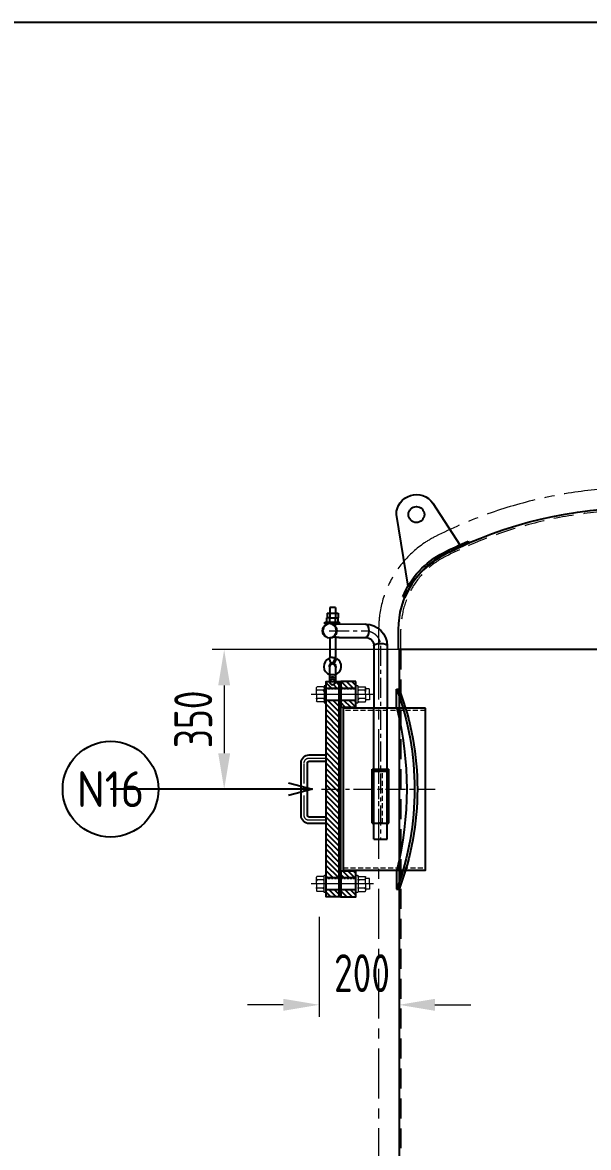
# Model space of a CAD drawing. Header units: millimetres. Extents: x -46397 to 283259, y -8690 to 23983.
# Drawn here: x -41926 to -40507, y 4525 to 7344 of the extents above; entities that cross this region are included whole.
import ezdxf
from ezdxf import colors
from ezdxf.entities.mleader import LeaderData, LeaderLine
from ezdxf.enums import TextEntityAlignment as Align
from ezdxf.math import Vec2, Vec3

# ---------------------------------------------------------------- set-up
doc = ezdxf.new("R2010")
doc.units = ezdxf.units.MM
for name, pattern in [('CENTER', [2, 1.25, -0.25, 0.25, -0.25]), ('CENTER2', [1.125, 0.75, -0.125, 0.125, -0.125]), ('HIDDEN', [0.375, 0.25, -0.125]), ('HIDDEN2', [0.1875, 0.125, -0.0625]), ('HIDDENX2', [0.75, 0.5, -0.25])]:
    doc.linetypes.add(name, pattern=pattern)
doc.layers.get('Defpoints').update_dxf_attribs({"lineweight": 0})
for name, color, linetype, lineweight in [('0-Dim', 7, 'Continuous', 0), ('AM_8', 1, 'Continuous', 25), ('BOLTS', 7, 'Continuous', 9), ('Dtext', 255, 'Continuous', 20), ('DUONGCHINH', 7, 'Continuous', 25), ('DUONGDAM', 7, 'Continuous', 25), ('DUONGDIM', 253, 'Continuous', 15), ('DUONGTAM', 1, 'CENTER', 0), ('Long_AM_Hidden', 4, 'HIDDEN', 9), ('Long_AM_Visible', 30, 'Continuous', 25), ('Long_Centerline', 1, 'CENTER', 9), ('mDƯỜNG CƠ BẢN', 255, 'Continuous', 25), ('PHANTOM 2', 8, 'Continuous', 0), ('ĐƯỜNG ĐẬM', 255, 'Continuous', 25)]:
    doc.layers.add(name, color=color, linetype=linetype, lineweight=lineweight)
doc.styles.add('Chu va so', font='arial.ttf')
doc.styles.add('GHI CHÚ 1', font='isocp_IV25.ttf', dxfattribs={"width": 0.8})
doc.styles.add('Long_Text', font='isocp.shx', dxfattribs={"width": 0.7})
doc.styles.get("Standard").update_dxf_attribs({"font": 'isocp.shx', "width": 0.8})
doc.styles.add('TCVN', font='arial.ttf')
doc.dimstyles.new('1-30SCALE', dxfattribs={"dimtxt": 75, "dimasz": 75, "dimexe": 37.5, "dimexo": 30, "dimgap": 30, "dimtad": 1, "dimtoh": 1, "dimdec": 0, "dimdsep": 46, "dimtxsty": 'GHI CHÚ 1', "dimcen": 0.09, "dimclrd": 256, "dimclre": 256, "dimclrt": 2, "dimadec": 0, "dimazin": 0, "dimtfac": 1, "dimtdec": 0, "dimtofl": 0, "dimtmove": 0, "dimatfit": 3, "dimfxl": 1, "dimlwd": 0, "dimlwe": 0, "dimarcsym": 0})
pattern_1 = [(45, (-180198.1, -793.256), (-6.7351921, 6.7351921), [])]

# ---------------------------------------------------------------- blocks, each defined once
blk = doc.blocks.new('A$C38c89247')
at = {"layer": 'DUONGCHINH', "color": 6, "extrusion": (2.28848e-17, 1, 0)}
for p, q in [((-518.1, 2321.4), (-450.3, 2217)), ((522.8, 2321.4), (455, 2217)), ((-580.1, 2113.7), (-609.2, 2293)), ((584.7, 2113.7), (613.9, 2293)), ((-429, 2226.4), (-426.6, 2220.9)), ((433.7, 2226.4), (431.3, 2220.9)), ((-587.6, 2085.1), (-593.2, 2087.4)), ((592.3, 2085.1), (597.9, 2087.4))]:
    blk.add_line(p, q, dxfattribs=at)
at = {"layer": 'DUONGCHINH', "color": 6}
blk.add_circle((-559.2, 2293), 20, dxfattribs=at)
at = {"layer": 'DUONGCHINH', "color": 6, "extrusion": (0, 0, -1)}
blk.add_circle((-563.9, 2293), 20, dxfattribs=at)
for centre, radius, start, end in [((559.2, 2293), 50, 0, 145.339), ((-2.3, 1223.2), 1092, 63.1244, 66.7346), ((-2.3, 1223.2), 1086, 113.2654, 116.8756), ((393.7, 2004.6), 216, 22.5249, 63.1244), ((-398.3, 2004.6), 210, 116.8756, 157.4751)]:
    blk.add_arc(centre, radius, start, end, dxfattribs=at)
at = {"layer": 'DUONGCHINH', "color": 6}
for centre, radius, start, end in [((563.9, 2293), 50, 0, 145.339), ((2.3, 1223.2), 1086, 113.2654, 116.8756), ((2.3, 1223.2), 1092, 63.1244, 66.7346), ((-393.7, 2004.6), 210, 116.8756, 157.4751), ((398.3, 2004.6), 216, 22.5249, 63.1244)]:
    blk.add_arc(centre, radius, start, end, dxfattribs=at)
blk = doc.blocks.new('A$C84ccd93c')
at = {"color": 3, "linetype": 'HIDDENX2', "lineweight": 0, "ltscale": 100, "extrusion": (6.89019e-16, 1, 0)}
for p, q in [((-597.7, 1954.6), (-597.7, 454.6)), ((602.3, 1954.6), (602.3, 454.6))]:
    blk.add_line(p, q, dxfattribs=at)
at = {"color": 3, "linetype": 'HIDDENX2', "lineweight": 0, "ltscale": 100}
for points in [[(-597.7, 1954.6), (-597.7, 2004.6, -0.284518), (-486, 2187.9, -0.238987), (490.7, 2187.9, -0.284518), (602.3, 2004.6), (602.3, 1954.6)], [(-597.7, 454.6), (-597.7, 404.6, 0.284518), (-486, 221.3, 0.238987), (490.7, 221.3, 0.284518), (602.3, 404.6), (602.3, 454.6)]]:
    blk.add_lwpolyline(points, format="xyb", dxfattribs=at)
at = {"layer": 'DUONGCHINH', "color": 2, "ltscale": 10, "extrusion": (6.89019e-16, 1, 0)}
for p, q in [((607.3, 1954.6), (-602.7, 1954.6)), ((-602.7, 1954.6), (-602.7, 454.6)), ((607.3, 1954.6), (607.3, 454.6)), ((607.3, 454.6), (-602.7, 454.6))]:
    blk.add_line(p, q, dxfattribs=at)
at = {"layer": 'DUONGCHINH', "color": 2, "ltscale": 10}
for points in [[(-603.7, 1954.6), (-603.7, 2004.6, -0.28449), (-488.7, 2193.3, -0.238987), (493.4, 2193.3, -0.28449), (608.3, 2004.6), (608.3, 1954.6)], [(-603.7, 454.6), (-603.7, 404.6, 0.28449), (-488.7, 216, 0.238987), (493.4, 216, 0.28449), (608.3, 404.6), (608.3, 454.6)]]:
    blk.add_lwpolyline(points, format="xyb", close=True, dxfattribs=at)
at = {"layer": 'DUONGTAM', "ltscale": 100}
blk.add_line((2.3, 2310.6), (2.3, 98.6), dxfattribs=at)
blk = doc.blocks.new('_TagCircle')
at = {"color": 0, "linetype": 'ByBlock', "lineweight": -2, "transparency": 16777216}
blk.add_circle((0, 0), 4, dxfattribs=at)
at = {"layer": 'Long_AM_Visible', "color": 0, "transparency": 16777216, "style": 'Long_Text'}
blk.add_attdef('TAGNUMBER', text='', height=3, dxfattribs=at).set_placement((0, -1.5), align=Align.CENTER)
blk = doc.blocks.new('_Open30')
at = {"color": 0, "linetype": 'ByBlock', "lineweight": -2}
for p, q in [((-1, 0.268), (0, 0)), ((0, 0), (-1, -0.268)), ((0, 0), (-1, 0))]:
    blk.add_line(p, q, dxfattribs=at)
blk = doc.blocks.new('*D1599')
at = {"layer": 'Defpoints', "color": 0, "transparency": 16777216}
for p in [(-40927, 5772.9, -1.5), (-41420.2, 5422.9), (-41199, 5422.9, -1.5)]:
    blk.add_point(p, dxfattribs=at)
at = {"layer": 'PHANTOM 2', "linetype": 'Continuous', "lineweight": 0, "transparency": 16777216}
for p, q in [((-40957, 5772.9), (-41450.2, 5772.9)), ((-41420.2, 5682.9), (-41420.2, 5512.9)), ((-41229, 5422.9), (-41450.2, 5422.9))]:
    blk.add_line(p, q, dxfattribs=at)
at = {"layer": 'PHANTOM 2', "transparency": 16777216}
for points in [[(-41435.2, 5682.9), (-41405.2, 5682.9), (-41420.2, 5772.9)], [(-41435.2, 5512.9), (-41405.2, 5512.9), (-41420.2, 5422.9)]]:
    blk.add_solid(points, dxfattribs=at)
at = {"layer": 'PHANTOM 2', "color": 2, "transparency": 16777216, "insert": (-41497.7, 5597.9), "char_height": 95, "attachment_point": 5, "rotation": 90, "style": 'GHI CHÚ 1'}
blk.add_mtext('350', dxfattribs=at)
blk = doc.blocks.new('*D1600')
at = {"layer": 'Defpoints', "color": 0, "transparency": 16777216}
for p in [(-41182, 5132.9, -1.5), (-40982, 5148.5, -1.5), (-40982, 4882.5)]:
    blk.add_point(p, dxfattribs=at)
at = {"layer": 'PHANTOM 2', "linetype": 'Continuous', "lineweight": 0, "transparency": 16777216}
for p, q in [((-40982, 5118.5), (-40982, 4852.5)), ((-41182, 5102.9), (-41182, 4852.5)), ((-41272, 4882.5), (-41362, 4882.5)), ((-40892, 4882.5), (-40802, 4882.5))]:
    blk.add_line(p, q, dxfattribs=at)
at = {"layer": 'PHANTOM 2', "transparency": 16777216}
for points in [[(-41272, 4897.5), (-41272, 4867.5), (-41182, 4882.5)], [(-40892, 4897.5), (-40892, 4867.5), (-40982, 4882.5)]]:
    blk.add_solid(points, dxfattribs=at)
at = {"layer": 'PHANTOM 2', "color": 2, "transparency": 16777216, "insert": (-41074.7, 4961.9), "char_height": 95, "attachment_point": 5, "style": 'GHI CHÚ 1'}
blk.add_mtext('200', dxfattribs=at)
blk = doc.blocks.new('*U1810')
at = {"layer": 'BOLTS'}
h = blk.add_hatch(dxfattribs=at)
h.set_pattern_fill('ANSI31', color=8, scale=1.466667, angle=30, style=0)
h.set_pattern_definition([(195, (-4883.10436, -7734.33237), (-0.0474501583, 0.1770864014), [])])
edge = h.paths.add_edge_path()
edge.add_line((-7.6, 71.9), (-7.7, 71.9))
edge.add_ellipse((-9.1, 71.8), major_axis=(-1.01, -1.01), ratio=1, start_angle=141.1342, end_angle=215.0819)
edge.add_line((-8.8, 73.2), (-8.8, 73.2))
edge.add_line((-8.8, 73.2), (-6.4, 73.2))
edge.add_line((-6.4, 73.2), (-6.4, 73.2))
edge.add_ellipse((-6.2, 71.8), major_axis=(-1.01, -1.01), ratio=1, start_angle=232.9978, end_angle=308.8658)
h = blk.add_hatch(dxfattribs=at)
h.set_pattern_fill('ANSI31', color=8, scale=1.466667, angle=30, style=0)
h.set_pattern_definition([(345, (4883.10436, -7734.33237), (0.0474501583, 0.1770864014), [])])
edge = h.paths.add_edge_path()
edge.add_line((7.6, 71.9), (7.7, 71.9))
edge.add_ellipse((9.1, 71.8), major_axis=(1.01, -1.01), ratio=1, start_angle=144.9181, end_angle=218.8658, ccw=False)
edge.add_line((8.8, 73.2), (8.8, 73.2))
edge.add_line((8.8, 73.2), (6.4, 73.2))
edge.add_line((6.4, 73.2), (6.4, 73.2))
edge.add_ellipse((6.2, 71.8), major_axis=(1.01, -1.01), ratio=1, start_angle=51.1342, end_angle=127.0022, ccw=False)
h = blk.add_hatch(dxfattribs=at)
h.set_pattern_fill('ANSI31', color=8, scale=1.466667, angle=30, style=0)
h.set_pattern_definition([(165, (-4883.10436, 7866.70274), (-0.0474501583, -0.1770864014), [])])
edge = h.paths.add_edge_path()
edge.add_line((-7.6, 60.5), (-7.7, 60.5))
edge.add_ellipse((-9.1, 60.6), major_axis=(-1.01, -1.01), ratio=1, start_angle=54.9181, end_angle=128.8658, ccw=False)
edge.add_line((-8.8, 59.2), (-8.8, 59.2))
edge.add_line((-8.8, 59.2), (-6.4, 59.2))
edge.add_line((-6.4, 59.2), (-6.4, 59.2))
edge.add_ellipse((-6.2, 60.6), major_axis=(-1.01, -1.01), ratio=1, start_angle=321.1342, end_angle=397.0022, ccw=False)
h = blk.add_hatch(dxfattribs=at)
h.set_pattern_fill('ANSI31', color=8, scale=1.466667, angle=30, style=0)
h.set_pattern_definition([(15, (4883.10436, 7866.70274), (0.0474501583, -0.1770864014), [])])
edge = h.paths.add_edge_path()
edge.add_line((7.6, 60.5), (7.7, 60.5))
edge.add_ellipse((9.1, 60.6), major_axis=(1.01, -1.01), ratio=1, start_angle=231.1342, end_angle=305.0819)
edge.add_line((8.8, 59.2), (8.8, 59.2))
edge.add_line((8.8, 59.2), (6.4, 59.2))
edge.add_line((6.4, 59.2), (6.4, 59.2))
edge.add_ellipse((6.2, 60.6), major_axis=(1.01, -1.01), ratio=1, start_angle=-37.0022, end_angle=38.8658)
h = blk.add_hatch(dxfattribs=at)
h.set_pattern_fill('ANSI31', color=8, scale=1.466667, angle=30, style=0)
h.set_pattern_definition([(195, (-4883.10436, -7811.51756), (-0.0474501583, 0.1770864014), [])])
edge = h.paths.add_edge_path()
edge.add_line((-7.6, -5.3), (-7.7, -5.3))
edge.add_ellipse((-9.1, -5.4), major_axis=(-1.01, -1.01), ratio=1, start_angle=141.1342, end_angle=215.0819)
edge.add_line((-8.8, -4), (-8.8, -4))
edge.add_line((-8.8, -4), (-6.4, -4))
edge.add_line((-6.4, -4), (-6.4, -4))
edge.add_ellipse((-6.2, -5.4), major_axis=(-1.01, -1.01), ratio=1, start_angle=232.9978, end_angle=308.8658)
h = blk.add_hatch(dxfattribs=at)
h.set_pattern_fill('ANSI31', color=8, scale=1.466667, angle=30, style=0)
h.set_pattern_definition([(165, (-4883.10436, 7789.51756), (-0.0474501583, -0.1770864014), [])])
edge = h.paths.add_edge_path()
edge.add_line((-7.6, -16.7), (-7.7, -16.7))
edge.add_ellipse((-9.1, -16.6), major_axis=(-1.01, -1.01), ratio=1, start_angle=54.9181, end_angle=128.8658, ccw=False)
edge.add_line((-8.8, -18), (-8.8, -18))
edge.add_line((-8.8, -18), (-6.4, -18))
edge.add_line((-6.4, -18), (-6.4, -18))
edge.add_ellipse((-6.2, -16.6), major_axis=(-1.01, -1.01), ratio=1, start_angle=321.1342, end_angle=397.0022, ccw=False)
h = blk.add_hatch(dxfattribs=at)
h.set_pattern_fill('ANSI31', color=8, scale=1.466667, angle=30, style=0)
h.set_pattern_definition([(345, (4883.10436, -7811.51756), (0.0474501583, 0.1770864014), [])])
edge = h.paths.add_edge_path()
edge.add_line((7.6, -5.3), (7.7, -5.3))
edge.add_ellipse((9.1, -5.4), major_axis=(1.01, -1.01), ratio=1, start_angle=144.9181, end_angle=218.8658, ccw=False)
edge.add_line((8.8, -4), (8.8, -4))
edge.add_line((8.8, -4), (6.4, -4))
edge.add_line((6.4, -4), (6.4, -4))
edge.add_ellipse((6.2, -5.4), major_axis=(1.01, -1.01), ratio=1, start_angle=51.1342, end_angle=127.0022, ccw=False)
h = blk.add_hatch(dxfattribs=at)
h.set_pattern_fill('ANSI31', color=8, scale=1.466667, angle=30, style=0)
h.set_pattern_definition([(15, (4883.10436, 7789.51756), (0.0474501583, -0.1770864014), [])])
edge = h.paths.add_edge_path()
edge.add_line((7.6, -16.7), (7.7, -16.7))
edge.add_ellipse((9.1, -16.6), major_axis=(1.01, -1.01), ratio=1, start_angle=231.1342, end_angle=305.0819)
edge.add_line((8.8, -18), (8.8, -18))
edge.add_line((8.8, -18), (6.4, -18))
edge.add_line((6.4, -18), (6.4, -18))
edge.add_ellipse((6.2, -16.6), major_axis=(1.01, -1.01), ratio=1, start_angle=-37.0022, end_angle=38.8658)
at = {"layer": 'BOLTS', "color": 8, "linetype": 'CENTER2'}
blk.add_line((0, 87.8), (0, -27.9), dxfattribs=at)
at = {"layer": 'BOLTS', "color": 8}
for p, q in [((0, 73.2), (-12.6, 73.2)), ((-7.7, 71.8), (-7.7, 60.6)), ((0, 73.2), (12.6, 73.2)), ((7.7, 71.8), (7.7, 60.6)), ((-14, -5.4), (-14, -16.6)), ((0, -18), (-12.6, -18)), ((-7.7, -5.4), (-7.7, -16.6)), ((0, -18), (12.6, -18)), ((7.7, -5.4), (7.7, -16.6)), ((14, -5.4), (14, -16.6))]:
    blk.add_line(p, q, dxfattribs=at)
at = {"layer": 'BOLTS', "color": 3, "linetype": 'HIDDEN2'}
for p, q in [((-10, 0), (-10, 55.2)), ((10, 0), (10, 55.2))]:
    blk.add_line(p, q, dxfattribs=at)
at = {"layer": 'BOLTS', "color": 8}
for points in [[(-12.6, 59.2, -0.414214), (-14, 60.6), (-14, 71.8, -0.414214), (-12.6, 73.2)], [(12.6, 59.2, 0.414214), (14, 60.6), (14, 71.8, 0.414214), (12.6, 73.2)]]:
    blk.add_lwpolyline(points, format="xyb", dxfattribs=at)
at = {"layer": 'BOLTS', "color": 3}
for points in [[(0, 80.2), (-9.8, 80.2, 0.414214), (-10, 80), (-10, 73.2)], [(0, 80.2), (9.8, 80.2, -0.414214), (10, 80), (10, 73.2)]]:
    blk.add_lwpolyline(points, format="xyb", dxfattribs=at)
for points in [[(0, 55.2), (-14.6, 55.2, -0.414214), (-16, 56.6), (-16, 57.8, -0.414214), (-14.6, 59.2), (0, 59.2), (14.6, 59.2, -0.414214), (16, 57.8), (16, 56.6, -0.414214), (14.6, 55.2)], [(0, -4), (-14.6, -4, -0.414214), (-16, -2.6), (-16, -1.4, -0.414214), (-14.6, 0), (0, 0), (14.6, 0, -0.414214), (16, -1.4), (16, -2.6, -0.414214), (14.6, -4)]]:
    blk.add_lwpolyline(points, format="xyb", close=True, dxfattribs=at)
at = {"layer": 'BOLTS', "color": 8}
blk.add_lwpolyline([(-12.6, 59.2), (0, 59.2)], dxfattribs=at)
for centre, start, end in [((-9.1, 71.8), 360, 90), ((-9.1, 71.8), 360, 90), ((-6.2, 71.8), 90, 180), ((-6.2, 71.8), 90, 180), ((6.2, 71.8), 360, 90), ((6.2, 71.8), 360, 90), ((9.1, 71.8), 90, 180), ((9.1, 71.8), 90, 180), ((-9.1, 60.6), 270, 0), ((-6.2, 60.6), 180, 270), ((6.2, 60.6), 270, 0), ((9.1, 60.6), 180, 270), ((-12.6, -5.4), 90, 180), ((-12.6, -16.6), 180, 270), ((-9.1, -5.4), 360, 90), ((-9.1, -5.4), 360, 90), ((-9.1, -16.6), 270, 0), ((-6.2, -5.4), 90, 180), ((-6.2, -5.4), 90, 180), ((-6.2, -16.6), 180, 270), ((6.2, -5.4), 360, 90), ((6.2, -5.4), 360, 90), ((6.2, -16.6), 270, 0), ((9.1, -5.4), 90, 180), ((9.1, -5.4), 90, 180), ((9.1, -16.6), 180, 270), ((12.6, -5.4), 360, 90), ((12.6, -16.6), 270, 0)]:
    blk.add_arc(centre, 1.43, start, end, dxfattribs=at)
blk = doc.blocks.new('MH2.3')
at = {"layer": 'AM_8'}
h = blk.add_hatch(dxfattribs=at)
h.set_pattern_fill('ANSI31', color=256, scale=3, style=0)
h.set_pattern_definition(pattern_1)
h.paths.add_polyline_path([(202, 270.1), (164, 270.1), (164, 257.2), (164, 252.6), (202, 252.6)])
h = blk.add_hatch(dxfattribs=at)
h.set_pattern_fill('NET', color=256, scale=0.5, angle=45, style=0)
h.set_pattern_definition([(45, (-180558.5263, -687.4474), (-1.122532015, 1.122532015), []), (135, (-180558.5263, -687.4474), (-1.122532015, -1.122532015), [])])
h.paths.add_polyline_path([(206.5, -269.9), (206.5, 270.1), (202, 270.1), (202, -269.9)])
h = blk.add_hatch(dxfattribs=at)
h.set_pattern_fill('ANSI31', color=256, scale=3, style=0)
h.set_pattern_definition(pattern_1)
edge = h.paths.add_edge_path()
edge.add_line((215.5, 270.1), (206.5, 270.1))
edge.add_line((206.5, 270.1), (206.5, 252.6))
edge.add_line((206.5, 252.6), (238.5, 252.6))
edge.add_line((238.5, 252.6), (238.5, 257.2))
edge.add_line((238.5, 257.2), (238.5, 270.1))
edge.add_line((238.5, 270.1), (229.5, 270.1))
edge.add_line((229.5, 270.1), (229.5, 268.6))
edge.add_ellipse((222.5, 268.6), major_axis=(7, 0), ratio=0.971924, start_angle=180, end_angle=360)
edge.add_line((215.5, 268.6), (215.5, 270.1))
h = blk.add_hatch(dxfattribs=at)
h.set_pattern_fill('ANSI31', color=256, scale=3, style=0)
h.set_pattern_definition(pattern_1)
h.paths.add_polyline_path([(164, 217.9), (164, 205.5), (202, 205.5), (202, 222.6), (164, 222.6)])
h = blk.add_hatch(dxfattribs=at)
h.set_pattern_fill('ANSI31', color=256, scale=3, style=0)
h.set_pattern_definition(pattern_1)
h.paths.add_polyline_path([(238.5, 217.9), (238.5, 222.6), (206.5, 222.6), (206.5, -222.4), (238.5, -222.4), (238.5, 190.3)])
h = blk.add_hatch(dxfattribs=at)
h.set_pattern_fill('ANSI31', color=256, scale=3, style=0)
h.set_pattern_definition(pattern_1)
h.paths.add_polyline_path([(202, -205.5), (164, -205.5), (164, -217.7), (164, -222.4), (202, -222.4)])
h = blk.add_hatch(dxfattribs=at)
h.set_pattern_fill('ANSI31', color=256, scale=3, style=0)
h.set_pattern_definition(pattern_1)
h.paths.add_polyline_path([(202, -252.4), (164, -252.4), (164, -257.1), (164, -269.9), (202, -269.9)])
h = blk.add_hatch(dxfattribs=at)
h.set_pattern_fill('ANSI31', color=256, scale=3, style=0)
h.set_pattern_definition(pattern_1)
h.paths.add_polyline_path([(238.5, -257.1), (238.5, -252.4), (206.5, -252.4), (206.5, -269.9), (238.5, -269.9), (238.5, -262)])
at = {"layer": 'DUONGDAM', "ltscale": 20}
blk.add_line((164, -205.5, -7.7), (164, -203.2), dxfattribs=at)
at = {"layer": 'DUONGDIM', "elevation": -7.7}
blk.add_lwpolyline([(202, 270.1), (206.5, 270.1), (206.5, -269.9), (202, -269.9)], close=True, dxfattribs=at)
at = {"layer": 'Long_AM_Hidden', "ltscale": 50}
blk.add_lwpolyline([(-10, 197.2), (196, 197.2), (196, -197.2), (-10, -197.2)], close=True, dxfattribs=at)
at = {"layer": 'Long_AM_Hidden', "ltscale": 50, "elevation": -7.7}
blk.add_lwpolyline([(97.2, 44.9), (107.2, 44.9), (107.2, -85.1), (97.2, -85.1)], close=True, dxfattribs=at)
at = {"layer": 'Long_AM_Visible', "extrusion": (0, 1, 0)}
for p, q in [((215.5, 455.4, -7.7), (229.5, 455.4, -7.7)), ((215.5, 455.4, -7.7), (215.5, 441.5, -7.7)), ((229.5, 455.4, -7.7), (229.5, 441.5, -7.7)), ((208.4, 441.5, -7.7), (208.4, 429.5, -7.7)), ((215.4, 441.5, -7.7), (208.4, 441.5, -7.7)), ((215.4, 429.5, -7.7), (208.4, 429.5, -7.7)), ((208.4, 418.2, -7.7), (208.4, 429.5, -7.7)), ((215.4, 441.5, -7.7), (215.4, 429.5, -7.7)), ((229.4, 441.5, -7.7), (215.4, 441.5, -7.7)), ((229.4, 429.5, -7.7), (215.4, 429.5, -7.7)), ((215.5, 418.2, -7.7), (215.5, 429.5, -7.7)), ((229.4, 441.5, -7.7), (229.4, 429.5, -7.7)), ((236.4, 441.5, -7.7), (229.4, 441.5, -7.7)), ((229.4, 429.8, -7.7), (229.5, 429.8, -7.7)), ((229.4, 429.5, -7.7), (229.4, 429.5, -7.7)), ((229.5, 429.8, -7.7), (236.5, 429.8, -7.7)), ((229.5, 418.2, -7.7), (229.5, 429.8, -7.7)), ((236.4, 441.5, -7.7), (236.4, 429.8, -7.7)), ((236.5, 418.2, -7.7), (236.5, 429.8, -7.7)), ((241.6, 418.2, -7.7), (204.8, 418.2, -7.7)), ((204.8, 414.4, -7.7), (204.8, 418.2, -7.7)), ((225.1, 414.4, -7.7), (204.8, 414.4, -7.7)), ((206.1, 414.1, -7.7), (215.5, 414.1, -7.7)), ((215.5, 414.4, -7.7), (215.5, 412.1, -7.7)), ((241.6, 414.4, -7.7), (234.3, 414.4, -7.7)), ((241.6, 414.4, -7.7), (241.6, 418.2, -7.7)), ((206.1, 380.1, -7.7), (215.5, 380.1, -7.7)), ((215.5, 382, -7.7), (215.5, 329.5, -7.7)), ((228.7, 379, -7.7), (229.7, 379, -7.7)), ((229.5, 379, -7.7), (229.5, 330.3, -7.7)), ((218.7, 314.9, -7.7), (212.1, 327.2, -7.7)), ((222.5, 329.9, -7.7), (215.5, 329.5, -7.7)), ((215.6, 329.2, -7.7), (215.5, 329.5, -7.7)), ((215.6, 329.2, -7.7), (222.5, 329.9, -7.7)), ((225.7, 315.2, -7.7), (231.3, 328, -7.7)), ((215.5, 307.1, -7.7), (215.5, 286.2, -7.7)), ((215.5, 286.2, -7.7), (215.5, 274.6, -7.7)), ((229.5, 286.2, -7.7), (229.5, 307.1, -7.7)), ((229.5, 274.6, -7.7), (229.5, 286.2, -7.7)), ((215.5, 274.6, -7.7), (215.5, 268.6, -7.7)), ((229.5, 268.6, -7.7), (229.5, 274.6, -7.7)), ((85.4, -125.1, -7.7), (85.4, 203.2)), ((118.8, -125.1, -7.7), (118.8, 203.2)), ((122.9, 50.3, -7.7), (81.3, 50.3, -7.7)), ((81.3, 45.3, -7.7), (81.3, 50.3, -7.7)), ((81.3, -85.1, -7.7), (81.3, 45.3, -7.7)), ((122.9, 44.9, -7.7), (81.3, 44.9, -7.7)), ((84.9, 45.3, -7.7), (84.9, 50.3, -7.7)), ((84.9, -85.1, -7.7), (84.9, 45.3, -7.7)), ((119.4, 45.3, -7.7), (119.4, 50.3, -7.7)), ((119.4, -85.1, -7.7), (119.4, 45.3, -7.7)), ((122.9, 45.3, -7.7), (122.9, 50.3, -7.7)), ((122.9, -85.1, -7.7), (122.9, 45.3, -7.7)), ((122.9, -85.1, -7.7), (81.3, -85.1, -7.7)), ((98.2, -85.1, -7.7), (106.2, -85.1, -7.7)), ((118.8, -125.1, -7.7), (85.4, -125.1, -7.7))]:
    blk.add_line(p, q, dxfattribs=at)
at = {"layer": 'Long_AM_Visible'}
for p, q in [((61.9, 251), (56, 251)), ((61.9, 203.2), (61.9, 251)), ((164, 252.6, -7.7), (238.5, 252.6, -7.7)), ((164, 222.6, -7.7), (238.5, 222.6, -7.7)), ((164, 205.5), (164, 203.2)), ((61.9, -203.2), (61.9, -250.9)), ((164, -222.4, -7.7), (238.5, -222.4, -7.7)), ((61.9, -250.9), (56, -250.9)), ((164, -252.4, -7.7), (238.5, -252.4, -7.7))]:
    blk.add_line(p, q, dxfattribs=at)
for points, elevation in [([(207.1, 414.1), (140.2, 413.7, 0.414052), (85.5, 359.1), (85.4, 203.2)], -15.4), ([(207.1, 380.1), (140.2, 380.3, 0.414052), (118.9, 359.1), (118.8, 203.2)], -15.4), ([(238.5, -86), (281.5, -86, 0.414214), (301.5, -66), (301.5, 66, 0.414214), (281.5, 86), (238.5, 86)], -12.7), ([(238.5, -70), (281.5, -70, 0.414214), (285.5, -66), (285.5, 66, 0.414214), (281.5, 70), (238.5, 70)], -12.7)]:
    blk.add_lwpolyline(points, format="xyb", dxfattribs=dict(at, elevation=elevation))
for points in [[(164, 270.1), (202, 270.1), (202, 205.5), (164, 205.5)], [(-10, 203.2), (196, 203.2), (196, -203.2), (-10, -203.2)]]:
    blk.add_lwpolyline(points, close=True, dxfattribs=at)
at = {"layer": 'Long_AM_Visible', "elevation": -7.7}
for points in [[(206.5, -269.9), (238.5, -269.9), (238.5, 270.1), (206.5, 270.1)], [(164, -205.5), (202, -205.5), (202, -269.9), (164, -269.9)]]:
    blk.add_lwpolyline(points, close=True, dxfattribs=at)
at = {"layer": 'Long_AM_Visible', "extrusion": (2.22045e-16, 0, -1)}
for centre, radius, start, end in [((-222.5, 307.8, 7.7), 22, 288.553, 61.7166), ((-222.5, 307.1, 7.7), 7, 0, 180), ((-232.5, 330.8, 7.7), 17, 293.5734, 354.8067), ((-222.5, 307.8, 7.7), 22, 113.5767, 251.447)]:
    blk.add_arc(centre, radius, start, end, dxfattribs=at)
at = {"layer": 'Long_AM_Visible'}
for centre, radius, start, end in [((222.5, 307.8, -7.7), 8, 118.2834, 208.955), ((222.5, 307.8, -7.7), 8, 331.045, 66.4177), ((232.5, 330.8, -7.7), 3, 189.4925, 246.4266), ((717.9, 0, 7.7), 707.9, 159.2372, 200.7628), ((741.6, 0, 7.7), 724.6, 159.7378, 200.2631), ((873.7, 0, 7.7), 836.9, 165.9473, 194.0527)]:
    blk.add_arc(centre, radius, start, end, dxfattribs=at)
for centre, major_axis, ratio, start_param, end_param in [((140.2, 397, -15.4), (0, 17), 0.493136, -0.001318, 3.14025), ((209.7, 397, -7.7), (0, 17), 0.000006, 0, 0.000025), ((228.7, 397, -7.7), (0, 18), 0.939693, 0, 3.141593), ((229.7, 397, -7.7), (0, -18), 0.939693, -4.712363604110372, 1.570821703069214), ((231.7, 397, -7.7), (0, 17), 0.939693, -2.698979, -0.442536), ((102.2, 359.1, -15.4), (17, 0), 0.358695, -0.001318, 3.14025), ((222.5, 286.2, -7.7), (7, 0), 0.222997, 0, 3.141593), ((222.5, 274.6, -7.7), (7, 0), 0.991755, 0, 3.141593), ((222.5, 268.6, -7.7), (-7, 0), 0.971924, -4.712389, 1.570796)]:
    blk.add_ellipse(centre, major_axis=major_axis, ratio=ratio, start_param=start_param, end_param=end_param, dxfattribs=at)
for points, knots in [([(214.9, 412, -7.7), (214.8, 412, -7.7), (214.6, 412.1, -7.7), (214.5, 412.2, -7.7), (214.4, 412.3, -7.7), (214.5, 412.5, -7.7), (214.6, 412.6, -7.7), (214.8, 412.8, -7.7), (215, 413, -7.7), (215.3, 413.1, -7.7), (215.4, 413.2, -7.7), (215.5, 413.3, -7.7)], [0, 0, 0, 0, 1.535168, 1.535168, 3.070336, 3.070336, 4.605504, 4.605504, 6.140672, 6.140672, 6.874331, 6.874331, 6.874331, 6.874331]), ([(222.6, 413.9, -7.7), (222.4, 413.8, -7.7), (222.3, 413.8, -7.7), (221.6, 413.7, -7.7), (221, 413.6, -7.7), (220, 413.3, -7.7), (219.5, 413.2, -7.7), (218.6, 413, -7.7), (218.2, 412.8, -7.7), (217.3, 412.6, -7.7), (216.9, 412.5, -7.7), (216.2, 412.3, -7.7), (215.9, 412.2, -7.7), (215.3, 412.1, -7.7), (215.1, 412, -7.7), (214.9, 412, -7.7)], [39.347537, 39.347537, 39.347537, 39.347537, 39.869837, 39.869837, 41.401822, 41.401822, 42.933808, 42.933808, 44.468974, 44.468974, 46.00414, 46.00414, 47.539307, 47.539307, 49.074473, 49.074473, 49.074473, 49.074473]), ([(215.5, 380.8, -7.7), (215.4, 380.9, -7.7), (215.3, 381, -7.7), (215, 381.1, -7.7), (214.8, 381.3, -7.7), (214.6, 381.5, -7.7), (214.5, 381.6, -7.7), (214.4, 381.8, -7.7), (214.5, 381.9, -7.7), (214.6, 382, -7.7), (214.8, 382, -7.7), (214.9, 382, -7.7)], [42.199984, 42.199984, 42.199984, 42.199984, 42.933815, 42.933815, 44.46898, 44.46898, 46.004144, 46.004144, 47.539309, 47.539309, 49.074473, 49.074473, 49.074473, 49.074473]), ([(214.9, 382, -7.7), (215.1, 382, -7.7), (215.3, 382, -7.7), (215.9, 381.9, -7.7), (216.2, 381.8, -7.7), (216.9, 381.6, -7.7), (217.3, 381.5, -7.7), (218.2, 381.3, -7.7), (218.6, 381.1, -7.7), (219.5, 380.9, -7.7), (220, 380.8, -7.7), (221, 380.5, -7.7), (221.6, 380.4, -7.7), (222.3, 380.3, -7.7), (222.4, 380.3, -7.7), (222.6, 380.2, -7.7)], [0, 0, 0, 0, 1.53517, 1.53517, 3.07034, 3.07034, 4.60551, 4.60551, 6.14068, 6.14068, 7.672667, 7.672667, 9.204655, 9.204655, 9.725498, 9.725498, 9.725498, 9.725498]), ([(222.5, 329.9, -7.7), (222.6, 329.9, -7.7), (222.6, 329.9, -7.7), (223.4, 329.9, -7.7), (224.3, 329.9, -7.7), (225.9, 330, -7.7), (226.6, 330.1, -7.7), (227.9, 330.1, -7.7), (228.4, 330.2, -7.7), (229.1, 330.2, -7.7), (229.3, 330.2, -7.7), (229.5, 330.3, -7.7), (229.5, 330.3, -7.7), (229.5, 330.3, -7.7), (229.5, 330.3, -7.7), (229.5, 330.3, -7.7)], [-0.054975, -0.054975, -0.054975, -0.054975, 0, 0, 2.554471, 2.554471, 5.077984, 5.077984, 7.725002, 7.725002, 9.779262, 9.779262, 10.631761, 10.631761, 10.97503, 10.97503, 10.97503, 10.97503])]:
    blk.add_open_spline(points, degree=3, knots=knots, dxfattribs=at)
at = {"layer": 'Long_Centerline', "ltscale": 40}
blk.add_line((250.1, 0, -7.7), (-34.9, 0, -7.7), dxfattribs=at)
for points, elevation in [([(230.8, 397), (140.2, 397, 0.414052), (102.2, 359.1), (102.1, -125.1)], -15.4), ([(238.5, -78), (281.5, -78, 0.414214), (293.5, -66), (293.5, 66, 0.414214), (281.5, 78), (238.5, 78)], -12.7)]:
    blk.add_lwpolyline(points, format="xyb", dxfattribs=dict(at, elevation=elevation))
at = {"layer": 'mDƯỜNG CƠ BẢN', "extrusion": (0, 1, 0)}
for p, q in [((174, 270.1, -15.4), (202, 270.1, -15.4)), ((238.5, -269.9, -7.7), (238.5, 270.1, -15.4)), ((206.5, -269.9, -7.7), (228.5, -269.9, -7.7))]:
    blk.add_line(p, q, dxfattribs=at)
at = {"layer": 'ĐƯỜNG ĐẬM', "ltscale": 100, "extrusion": (0, 1, 0)}
blk.add_line((202, -269.9, -7.7), (202, 270.1, -15.4), dxfattribs=at)
at = {"layer": 'mDƯỜNG CƠ BẢN', "color": 251, "lineweight": 0, "yscale": 1.350000000000001, "zscale": 1.350000000000001, "rotation": 90}
for p, xscale in [((238.5, 237.6, -7.7), 1.350000000000001), ((238.5, -237.4, -7.7), -1.350000000000001)]:
    blk.add_blockref('*U1810', p, dxfattribs=dict(at, xscale=xscale))
blk = doc.blocks.new('*U1811')
at = {"lineweight": 25}
for points in [[(0, 0), (18993, 0), (18993, 12441.4), (0, 12441.4)], [(0, 0), (14360.6, 0), (14360.6, 12441.4), (0, 12441.4)]]:
    blk.add_lwpolyline(points, close=True, dxfattribs=at)
at = {"layer": 'Dtext', "ltscale": 0.1}
for tag, p, height, style in [('REV_3', (14482.9, 4673), 82.7, 'TCVN'), ('FOR_APPROVAL3', (15310.2, 4667.2, -0.7), 99.3, 'TCVN'), ('REV_2', (14482.9, 4364.2), 82.7, 'TCVN'), ('FOR_APPROVAL2', (15310.2, 4358.4, -0.7), 99.3, 'TCVN'), ('REV_1', (14482.9, 4055.4), 82.7, 'TCVN'), ('FOR_APPROVAL1', (15310.2, 4049.5, -0.7), 99.3, 'TCVN'), ('REV_0', (14482.9, 3746.5), 82.7, 'TCVN'), ('NGUOI_VE', (16191.6, 3742.1, -0.7), 99.3, 'TCVN'), ('NGUOI_KIEM_2', (17068.8, 3742.1, -0.8), 99.3, 'TCVN'), ('NGUOI_DUYET', (18128.4, 3742.1, -0.8), 99.3, 'TCVN'), ('1.1_A4', (18181.6, 188.4, -0.8), 99.3, 'Chu va so'), ('A4_A4', (18511.9, 188.4, -0.8), 99.3, 'Chu va so'), ('REV.', (18783.9, 188.4, -0.8), 99.3, 'Chu va so')]:
    blk.add_attdef(tag, p, '', height=height, dxfattribs=dict(at, style=style))
for tag, p, height, style, width in [('NGAY_REV03', (14692.6, 4667.2, -0.7), 86, 'TCVN', 0.95), ('NGAY_REV02', (14692.6, 4358.4, -0.7), 86, 'TCVN', 0.95), ('NGAY_REV01', (14692.6, 4049.5, -0.7), 86, 'TCVN', 0.95), ('NGAY_REV0', (14692.6, 3740.7, -0.8), 86, 'TCVN', 0.95), ('DWD.NO', (14684.9, 80.5, -0.8), 132.4, 'Chu va so', 0.85)]:
    blk.add_attdef(tag, p, '', height=height, dxfattribs=dict(at, style=style, width=width))
at = {"layer": 'Dtext', "lineweight": 25, "ltscale": 0.1, "style": 'Chu va so'}
for tag, p, height in [('PROJECT_CODE', (15641.5, 1555.2), 198.5), ('TITLE1', (14781.7, 1186, -0.8), 132.4), ('TITLE2', (14781.7, 874.8, -0.8), 132.4), ('TITLE3', (14781.7, 565.9, -0.8), 132.4)]:
    blk.add_attdef(tag, p, '', height=height, dxfattribs=at)

msp = doc.modelspace()

# ---------------------------------------------------------------- block references
for name in ['A$C38c89247', 'A$C84ccd93c']:
    msp.add_blockref(name, (-40379.38, 3818.29, -1.5))
at = {"xscale": -1}
msp.add_blockref('MH2.3', (-40926.05, 5422.91, 6.21), dxfattribs=at)

# ---------------------------------------------------------------- dimensions: what is measured, and where the dimension line sits
at = {"layer": 'PHANTOM 2'}
dim = msp.add_linear_dim(base=(-41420.19, 5422.91), p1=(-40927.01, 5772.9, -1.5), p2=(-41199.05, 5422.91, -1.5), angle=90, dimstyle='1-30SCALE', override={"dimtxt": 95, "dimasz": 90, "dimexe": 30, "dimtmove": 1}, dxfattribs=at)
dim.commit()
dim.dimension.update_dxf_attribs({"geometry": '*D1599', "text_midpoint": (-41497.69, 5597.9)})
dim = msp.add_linear_dim(base=(-40982.05, 4882.51), p1=(-41182.05, 5132.91, -1.5), p2=(-40982.05, 5148.54, -1.5), dimstyle='1-30SCALE', override={"dimtxt": 95, "dimasz": 90, "dimexe": 30, "dimtmove": 1}, dxfattribs=at)
dim.commit()
dim.dimension.update_dxf_attribs({"geometry": '*D1600', "text_midpoint": (-41074.7, 4882.51), "dimtype": 160})

# ---------------------------------------------------------------- leaders
at = {"layer": '0-Dim', "color": 6}
ml = msp.add_multileader_block('Standard', dxfattribs=at)
ml.set_content('_TagCircle', color=6, scale=30)
ml.set_attribute('TAGNUMBER', 'N16', width=0)
ml.set_leader_properties(color=5)
ml.set_arrow_properties(name='OPEN30')
ml.build(insert=Vec2(0, 0))
ml.multileader.update_dxf_attribs({"has_dogleg": 0, "text_left_attachment_type": 6, "text_right_attachment_type": 6, "dogleg_length": 0.36, "arrow_head_size": 60, "block_connection_type": 1})
ctx = ml.context
ctx.base_point, ctx.char_height, ctx.arrow_head_size, ctx.landing_gap_size, ctx.plane_origin = Vec3(-41704.87, 5422.91, -1.5), 56, 60, 1.4, Vec3(-41355.25, 5301.26, -1.5)
ctx.left_attachment, ctx.right_attachment, ctx.attachment_type = 6, 6, 1
notes = []
notes.append((ctx, [(0, (1, 1, 0), (-41704.51, 5422.91, -1.5), (-1, 0), 0.36, [(0, [(-41199.05, 5422.91, -1.5)], 0, [])])]))
ctx.block.insert = Vec3(-41704.87, 5422.91, -1.5)
for ctx, leaders in notes:
    for number, flags, end, landing, length, lines in leaders:
        leader = LeaderData()
        leader.index, (leader.has_last_leader_line, leader.has_dogleg_vector, leader.attachment_direction) = number, flags
        leader.last_leader_point, leader.dogleg_vector, leader.dogleg_length = Vec3(end), Vec3(landing), length
        for number, points, colour, breaks in lines:
            line = LeaderLine()
            line.index, line.vertices, line.color, line.breaks = number, Vec3.list(points), colors.encode_raw_color(colour), breaks
            leader.lines.append(line)
        ctx.leaders.append(leader)

# ---------------------------------------------------------------- next in the draw order: block references
at = {"xscale": 0.9084576280678549, "yscale": 0.9084576280678549, "zscale": 0.9084576280678549}
msp.add_blockref('*U1811', (-44445.23, -3958.11), dxfattribs=at)

# ---------------------------------------------------------------- next in the draw order: linework, layer by layer
at = {"layer": 'DUONGTAM', "color": 5, "lineweight": 0, "ltscale": 100, "elevation": -1.5}
msp.add_lwpolyline([(-41033.05, 5772.97), (-41033.05, 4272.97), (-41033.05, 4223.14, 0.2842961), (-40890.69, 3989.71, 0.2389867), (-39863.41, 3989.71, 0.2842961), (-39721.05, 4223.14), (-39721.05, 4272.97), (-39721.05, 5772.97), (-39721.05, 5822.8, 0.2842961), (-39863.4, 6056.23, 0.2389867), (-40890.69, 6056.23, 0.2842961), (-41033.05, 5822.8)], format="xyb", close=True, dxfattribs=at)

doc.saveas('drawing.dxf')
